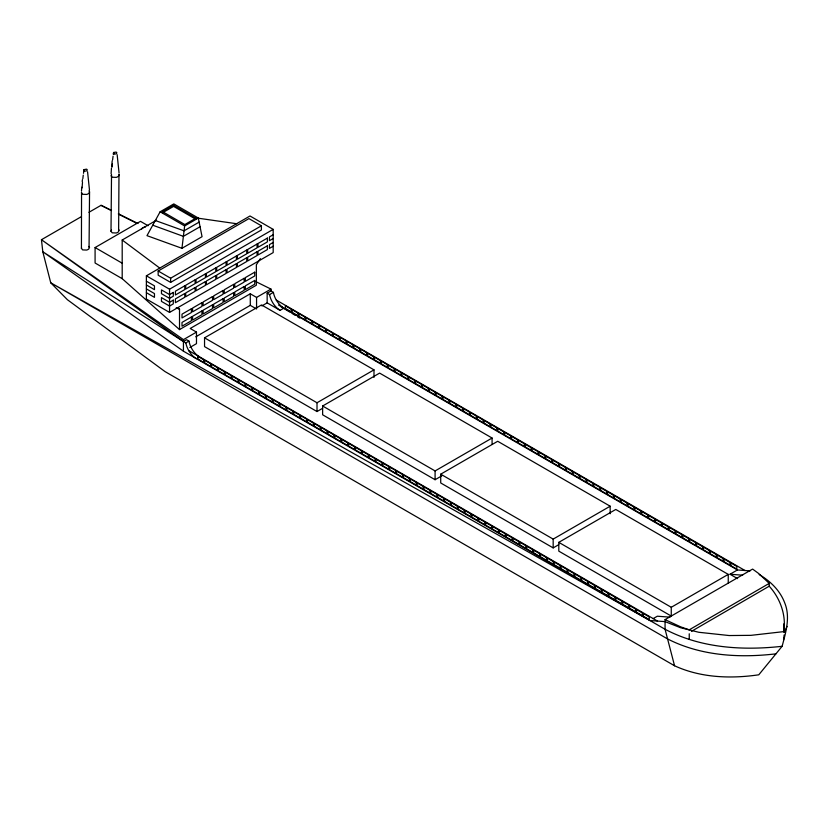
<?xml version="1.0" encoding="UTF-8"?>
<svg xmlns="http://www.w3.org/2000/svg" width="829" height="829" viewBox="0 0 829 829"><rect width="100%" height="100%" fill="white"/><g stroke="black" fill="none" stroke-linecap="round" stroke-linejoin="round"><path stroke-width="1.24" d="M81.511 190.929L81.729 187.199M111.086 173.852L111.449 168.256M81.18 216.773L41.45 239.716L42.807 251.767L50.745 282.803L67.418 299.725L164.992 371.568L674.557 665.77C700.723 677.842 730.65 678.899 758.773 674.806L782.11 646.299C785.913 632.081 790.607 616.817 784.555 602.455C779.902 590.372 770.182 580.963 759.157 574.528M82.216 181.582L82.413 179.717M783.695 631.885C786.472 615.419 780.296 598.414 769.219 586.186L769.219 583.388L758.763 573.575L752.608 569.077L665.065 619.626L665.065 629.263L674.557 665.77M783.55 639.988L784.13 634.973M111.988 162.639L112.216 160.764M181.955 248.306L184.639 225.944L198.307 218.048L202.058 236.69L181.955 248.306L146.982 235.654L160.132 211.789L173.81 203.903L198.307 218.048M88.983 190.794L89.553 191.882L89.045 248.71A5.223 3.015 0 0 1 86.599 250.057L82.662 249.902L81.429 248.41L81.553 192.183M89.553 191.882L89.045 193.095A5.223 3.015 0 0 1 86.599 194.442L82.662 194.287L81.429 192.794M81.429 248.41L81.553 247.798M118.982 174.225L118.62 231.633A5.223 3.015 0 0 1 116.174 232.98L112.236 232.825L111.003 231.332L111.521 174.515M119.138 174.805L118.62 176.017A5.223 3.015 0 0 1 116.174 177.375L112.236 177.219L111.003 175.717M111.003 231.332L111.521 230.12M141.386 229.25L142.712 227.685L145.417 226.918M787.053 626.392L784.742 631.511L750.95 635.346L729.178 635.542L698.857 632.289L680.847 627.822L665.065 621.626L649.895 620.506L50.745 282.803L667.583 638.931C700.743 655.936 739.478 658.133 775.923 653.843M260.379 258.596L256.358 264.783L256.358 285.217L179.52 329.59L122.195 278.668L95.086 263.011L95.086 247.55L140.474 221.343L148.07 225.726M84.05 169.634L83.791 170.587A1.368 0.788 0 0 0 84.631 171.106L85.978 171.054A2.28 1.316 0 0 0 87.045 170.463L87.2 169.676A1.368 0.788 0 0 0 86.361 169.168L84.05 169.634A273.311 216.473 23.4 0 0 83.501 173.292M113.635 152.557L113.366 153.51A1.368 0.788 0 0 0 114.205 154.028L115.552 153.976A2.28 1.316 0 0 0 116.62 153.386L116.775 152.609A1.368 0.788 0 0 0 115.936 152.09L113.635 152.557A273.446 216.576 23.4 0 0 113.335 154.401M769.219 583.388L689.241 629.833L680.64 626.828L665.065 619.626M691.469 631.346L769.219 586.186M88.91 212.317L101.055 205.312L111.459 210.442M162.536 211.664L173.593 205.291L195.903 218.172L195.903 219.27L173.593 206.39L162.536 212.773L162.536 211.664L184.857 224.555L195.903 218.172M122.195 278.668L122.195 240.006L156.515 220.193M199.126 222.12L184.048 230.825L155.324 220.514M200.058 226.731L183.385 236.348L152.743 225.208M146.381 275.819L250.006 215.986L273.187 229.374L273.187 252.586L169.551 312.419L146.381 299.031L146.381 275.819L169.551 289.207L273.187 229.374M158.163 271.01L248.938 218.607L261.404 225.799L261.404 229.985L170.629 282.399L158.163 275.207L158.163 271.01L170.629 278.212L261.404 225.799M273.187 234.742L269.456 236.907L269.456 240.679L273.187 238.524M273.187 242.451L269.456 244.607L269.456 248.389L273.187 246.234M270.979 290.979L273.383 292.368A15.295 8.829 60 0 0 283.922 308.129L280.098 310.336L267.156 302.865L267.156 293.186L270.979 290.979L270.979 289.093L256.565 297.414L250.285 293.787L190.204 328.481L196.483 332.108L196.483 343.662L189.862 347.486M782.11 646.299C742.68 650.713 700.712 648.133 665.065 629.263L183.437 351.195L183.437 339.641L196.483 332.108M195.768 336.823L250.285 305.352L256.565 308.979L256.565 297.414M183.437 351.195L42.807 251.767L183.437 341.517L185.841 342.905L188.96 341.113A15.295 8.829 60 0 0 199.499 356.874L197.416 358.076M267.156 293.186L269.56 294.575L273.383 292.368M322.595 408.324L317.01 411.547L204.545 346.615L204.545 337.828L261.529 304.927L373.993 369.858L373.993 377.392M261.86 305.922L267.156 302.865M204.545 337.828L317.01 402.759L373.993 369.858M441.795 475.846L435.09 479.722L322.626 414.79L322.626 406.003L379.62 373.102L492.084 438.033L492.084 444.313M322.626 406.003L435.09 470.934L492.084 438.033M558.767 544.674L553.171 547.896L440.717 482.965L440.717 474.178L497.701 441.277L610.165 506.208L610.165 513.742M440.717 474.178L553.171 539.109L610.165 506.208M558.798 542.353L671.262 607.284L671.262 616.071L558.798 551.14L558.798 542.353L615.781 509.452L728.245 574.383L728.245 583.17M671.262 607.284L728.245 574.383M653.076 618.662L657.324 616.216L669.967 617.149M737.592 578.632L730.007 574.248L737.437 569.958L750.079 570.891M730.007 574.248L742.649 575.181M196.991 218.027L236.617 223.726M176.173 307.849L179.52 309.144L179.52 329.59M118.392 213.861L138.039 223.55M255.954 281.684L270.979 289.093M101.055 205.312L111.459 210.556M118.392 214.048L136.889 223.374M160.132 211.789L184.639 225.944M276.285 300.077L745.022 570.518M278.534 305.02L737.437 569.958M95.086 247.55L122.195 263.197M146.381 281.197L154.463 285.87L154.463 289.642L146.381 284.979M146.381 288.896L154.463 293.57L154.463 297.352L146.381 292.678M177.292 307.86L179.52 309.144M188.96 341.113L186.556 339.714L183.437 341.517L41.45 239.716L183.437 339.641M188.743 350.615L657.48 621.066M197.343 355.62L199.499 356.874M280.948 306.689L289.798 312.056M292.015 313.403L295.342 315.414M297.549 316.751L299.766 318.098M122.195 240.006L159.769 268.088M88.983 246.41L89.553 247.498M118.982 229.84L119.138 230.421M117.148 154.671L119.055 172.96M87.563 171.748L89.48 190.038M783.83 623.833L784.275 632.475M689.241 633.781L689.241 639.48M553.171 539.109L553.171 547.896M435.09 470.934L435.09 479.722M317.01 402.759L317.01 411.547M250.285 293.787L250.285 305.352M173.593 205.291L173.593 206.39M170.629 278.212L170.629 282.399M169.551 289.207L169.551 312.419M196.38 358.677A15.295 8.829 60 0 1 185.841 342.905M280.098 310.336A15.295 8.829 60 0 1 269.56 294.575M112.62 159.842A273.446 216.576 23.4 0 1 113.076 156.215M112.236 163.489A273.187 216.379 23.4 0 0 111.925 167.147A271.808 217.167 20 0 1 112.247 163.468M113.77 154.08A280.171 98.309 74.6 0 1 113.884 152.381M82.112 187.903A273.311 216.473 23.4 0 1 82.496 182.39M82.838 178.743A273.311 216.473 23.4 0 1 83.263 175.106M173.292 292.419L169.551 294.575L161.468 289.912L161.468 293.694L169.551 298.357L173.292 296.202L173.292 292.419M184.784 285.787L175.396 291.207L175.396 294.989L184.784 289.57L184.784 285.787M195.105 279.829L185.727 285.249L185.727 289.02L195.105 283.601L195.105 279.829M205.437 273.86L196.048 279.28L196.048 283.062L205.437 277.642L205.437 273.86M215.768 267.902L206.38 273.321L206.38 277.104L215.768 271.684L215.768 267.902M226.089 261.943L216.711 267.352L216.711 271.135L226.089 265.715L226.089 261.943M236.42 255.974L227.032 261.394L227.032 265.176L236.42 259.757L236.42 255.974M246.741 250.016L237.363 255.436L237.363 259.208L246.741 253.798L246.741 250.016M257.073 244.047L247.684 249.467L247.684 253.249L257.073 247.83L257.073 244.047M267.404 238.089L258.016 243.508L258.016 247.291L267.404 241.871L267.404 238.089M173.292 300.129L169.551 302.284L161.468 297.611L161.468 301.393L169.551 306.067L173.292 303.901L173.292 300.129M184.784 293.487L175.396 298.906L175.396 302.689L184.784 297.269L184.784 293.487M195.105 287.528L185.727 292.948L185.727 296.73L195.105 291.311L195.105 287.528M205.437 281.57L196.048 286.979L196.048 290.761L205.437 285.342L205.437 281.57M215.768 275.601L206.38 281.021L206.38 284.803L215.768 279.383L215.768 275.601M226.089 269.643L216.711 275.062L216.711 278.834L226.089 273.425L226.089 269.643M236.42 263.684L227.032 269.093L227.032 272.876L236.42 267.456L236.42 263.684M246.741 257.715L237.363 263.135L237.363 266.917L246.741 261.498L246.741 257.715M257.073 251.757L247.684 257.177L247.684 260.948L257.073 255.539L257.073 251.757M267.404 245.788L258.016 251.208L258.016 254.99L267.404 249.57L267.404 245.788M191.395 308.751L182.007 314.16L182.007 317.942L191.395 312.523L191.395 308.751M201.944 302.647L192.566 308.067L192.566 311.849L201.944 306.429L201.944 302.647M212.504 296.554L203.115 301.974L203.115 305.756L212.504 300.336L212.504 296.554M223.063 290.461L213.675 295.88L213.675 299.663L223.063 294.243L223.063 290.461M233.612 284.368L224.234 289.787L224.234 293.57L233.612 288.15L233.612 284.368M244.172 278.275L234.783 283.694L234.783 287.466L244.172 282.057L244.172 278.275M254.731 272.181L245.343 277.601L245.343 281.373L254.731 275.953L254.731 272.181M191.395 316.999L182.007 322.419L182.007 326.201L191.395 320.782L191.395 316.999M201.944 310.906L192.566 316.326L192.566 320.108L201.944 314.688L201.944 310.906M212.504 304.813L203.115 310.233L203.115 314.004L212.504 308.595L212.504 304.813M223.063 298.72L213.675 304.139L213.675 307.911L223.063 302.492L223.063 298.72M233.612 292.627L224.234 298.036L224.234 301.818L233.612 296.399L233.612 292.627M244.172 286.523L234.783 291.943L234.783 295.725L244.172 290.305L244.172 286.523M254.731 280.43L245.343 285.85L245.343 289.632L254.731 284.212L254.731 280.43M291.331 309.217L285.383 305.787L285.383 308.461L291.331 311.891L291.331 309.217M298.191 313.175L292.243 309.735L292.243 312.419L298.191 315.849L298.191 313.175M305.041 317.124L299.093 313.694L299.093 316.377L305.041 319.807L305.041 317.124M311.891 321.082L305.953 317.652L305.953 320.326L311.891 323.766L311.891 321.082M318.75 325.041L312.802 321.611L312.802 324.284L318.75 327.714L318.75 325.041M325.6 328.999L319.662 325.569L319.662 328.243L325.6 331.673L325.6 328.999M332.46 332.957L326.512 329.527L326.512 332.201L332.46 335.631L332.46 332.957M339.31 336.916L333.362 333.486L333.362 336.159L339.31 339.589L339.31 336.916M346.159 340.874L340.222 337.434L340.222 340.118L346.159 343.548L346.159 340.874M353.019 344.823L347.071 341.393L347.071 344.076L353.019 347.506L353.019 344.823M359.869 348.781L353.931 345.351L353.931 348.025L359.869 351.465L359.869 348.781M366.729 352.739L360.781 349.31L360.781 351.983L366.729 355.413L366.729 352.739M373.578 356.698L367.63 353.268L367.63 355.942L373.578 359.371L373.578 356.698M380.428 360.656L374.49 357.226L374.49 359.9L380.428 363.33L380.428 360.656M387.288 364.615L381.34 361.185L381.34 363.858L387.288 367.288L387.288 364.615M394.138 368.573L388.2 365.133L388.2 367.817L394.138 371.247L394.138 368.573M400.998 372.532L395.05 369.092L395.05 371.775L400.998 375.205L400.998 372.532M407.847 376.48L401.899 373.05L401.899 375.724L407.847 379.164L407.847 376.48M414.707 380.438L408.759 377.008L408.759 379.682L414.707 383.122L414.707 380.438M421.557 384.397L415.609 380.967L415.609 383.64L421.557 387.07L421.557 384.397M428.406 388.355L422.469 384.925L422.469 387.599L428.406 391.029L428.406 388.355M435.266 392.314L429.318 388.884L429.318 391.557L435.266 394.987L435.266 392.314M442.116 396.272L436.168 392.832L436.168 395.516L442.116 398.946L442.116 396.272M448.976 400.231L443.028 396.79L443.028 399.474L448.976 402.904L448.976 400.231M455.826 404.179L449.878 400.749L449.878 403.422L455.826 406.863L455.826 404.179M462.675 408.137L456.738 404.707L456.738 407.381L462.675 410.821L462.675 408.137M469.535 412.096L463.587 408.666L463.587 411.339L469.535 414.769L469.535 412.096M476.385 416.054L470.437 412.624L470.437 415.298L476.385 418.728L476.385 416.054M483.245 420.013L477.297 416.583L477.297 419.256L483.245 422.686L483.245 420.013M490.094 423.971L484.146 420.531L484.146 423.215L490.094 426.645L490.094 423.971M496.944 427.93L491.006 424.489L491.006 427.173L496.944 430.603L496.944 427.93M503.804 431.878L497.856 428.448L497.856 431.121L503.804 434.562L503.804 431.878M510.654 435.836L504.716 432.406L504.716 435.08L510.654 438.52L510.654 435.836M517.514 439.795L511.566 436.365L511.566 439.038L517.514 442.468L517.514 439.795M524.363 443.753L518.415 440.323L518.415 442.997L524.363 446.427L524.363 443.753M531.213 447.712L525.275 444.282L525.275 446.955L531.213 450.385L531.213 447.712M538.073 451.67L532.125 448.23L532.125 450.914L538.073 454.344L538.073 451.67M544.922 455.629L538.985 452.188L538.985 454.872L544.922 458.302L544.922 455.629M551.782 459.577L545.834 456.147L545.834 458.82L551.782 462.261L551.782 459.577M558.632 463.535L552.684 460.105L552.684 462.779L558.632 466.219L558.632 463.535M565.482 467.494L559.544 464.064L559.544 466.737L565.482 470.167L565.482 467.494M572.342 471.452L566.394 468.022L566.394 470.696L572.342 474.126L572.342 471.452M579.191 475.411L573.254 471.981L573.254 474.654L579.191 478.084L579.191 475.411M586.051 479.369L580.103 475.929L580.103 478.613L586.051 482.043L586.051 479.369M592.901 483.328L586.953 479.887L586.953 482.571L592.901 486.001L592.901 483.328M599.761 487.276L593.813 483.846L593.813 486.53L599.761 489.96L599.761 487.276M606.61 491.234L600.662 487.804L600.662 490.478L606.61 493.918L606.61 491.234M613.46 495.193L607.522 491.763L607.522 494.436L613.46 497.866L613.46 495.193M620.32 499.151L614.372 495.721L614.372 498.395L620.32 501.825L620.32 499.151M627.17 503.11L621.222 499.68L621.222 502.353L627.17 505.783L627.17 503.11M634.03 507.068L628.081 503.638L628.081 506.312L634.03 509.742L634.03 507.068M640.879 511.027L634.931 507.586L634.931 510.27L640.879 513.7L640.879 511.027M647.729 514.975L641.791 511.545L641.791 514.229L647.729 517.659L647.729 514.975M654.589 518.933L648.641 515.503L648.641 518.177L654.589 521.617L654.589 518.933M661.438 522.892L655.49 519.462L655.49 522.135L661.438 525.565L661.438 522.892M668.298 526.85L662.35 523.42L662.35 526.094L668.298 529.524L668.298 526.85M675.148 530.809L669.2 527.379L669.2 530.052L675.148 533.482L675.148 530.809M681.998 534.767L676.06 531.337L676.06 534.011L681.998 537.441L681.998 534.767M688.858 538.726L682.909 535.285L682.909 537.969L688.858 541.399L688.858 538.726M695.707 542.674L689.769 539.244L689.769 541.928L695.707 545.358L695.707 542.674M702.567 546.632L696.619 543.202L696.619 545.876L702.567 549.316L702.567 546.632M709.417 550.591L703.469 547.161L703.469 549.834L709.417 553.275L709.417 550.591M716.266 554.549L710.329 551.119L710.329 553.793L716.266 557.223L716.266 554.549M723.126 558.508L717.178 555.078L717.178 557.751L723.126 561.181L723.126 558.508M729.976 562.466L724.038 559.036L724.038 561.71L729.976 565.14L729.976 562.466M736.836 566.425L730.888 562.984L730.888 565.668L736.836 569.098L736.836 566.425M203.789 359.755L197.841 356.325L197.841 358.998L203.789 362.428L203.789 359.755M210.649 363.713L204.701 360.283L204.701 362.957L210.649 366.387L210.649 363.713M217.499 367.672L211.55 364.242L211.55 366.915L217.499 370.345L217.499 367.672M224.348 371.63L218.41 368.2L218.41 370.874L224.348 374.304L224.348 371.63M231.208 375.589L225.26 372.148L225.26 374.832L231.208 378.262L231.208 375.589M238.058 379.537L232.11 376.107L232.11 378.791L238.058 382.221L238.058 379.537M244.918 383.495L238.97 380.065L238.97 382.739L244.918 386.179L244.918 383.495M251.767 387.454L245.819 384.024L245.819 386.697L251.767 390.127L251.767 387.454M258.617 391.412L252.679 387.982L252.679 390.656L258.617 394.086L258.617 391.412M265.477 395.371L259.529 391.941L259.529 394.614L265.477 398.044L265.477 395.371M272.327 399.329L266.389 395.899L266.389 398.573L272.327 402.003L272.327 399.329M279.186 403.288L273.238 399.847L273.238 402.531L279.186 405.961L279.186 403.288M286.036 407.246L280.088 403.806L280.088 406.49L286.036 409.92L286.036 407.246M292.886 411.194L286.948 407.764L286.948 410.438L292.886 413.878L292.886 411.194M299.746 415.153L293.798 411.723L293.798 414.396L299.746 417.837L299.746 415.153M306.595 419.111L300.658 415.681L300.658 418.355L306.595 421.785L306.595 419.111M313.455 423.07L307.507 419.64L307.507 422.313L313.455 425.743L313.455 423.07M320.305 427.028L314.357 423.598L314.357 426.272L320.305 429.702L320.305 427.028M327.154 430.987L321.217 427.546L321.217 430.23L327.154 433.66L327.154 430.987M334.014 434.945L328.066 431.505L328.066 434.189L334.014 437.619L334.014 434.945M340.864 438.893L334.926 435.463L334.926 438.137L340.864 441.577L340.864 438.893M347.724 442.852L341.776 439.422L341.776 442.095L347.724 445.536L347.724 442.852M354.574 446.81L348.626 443.38L348.626 446.054L354.574 449.484L354.574 446.81M361.434 450.769L355.486 447.339L355.486 450.012L361.434 453.442L361.434 450.769M368.283 454.727L362.335 451.297L362.335 453.971L368.283 457.401L368.283 454.727M375.133 458.686L369.195 455.245L369.195 457.929L375.133 461.359L375.133 458.686M381.993 462.644L376.045 459.204L376.045 461.888L381.993 465.318L381.993 462.644M388.842 466.592L382.894 463.162L382.894 465.836L388.842 469.276L388.842 466.592M395.702 470.551L389.754 467.121L389.754 469.794L395.702 473.235L395.702 470.551M402.552 474.509L396.604 471.079L396.604 473.753L402.552 477.183L402.552 474.509M409.402 478.468L403.464 475.038L403.464 477.711L409.402 481.141L409.402 478.468M416.262 482.426L410.314 478.996L410.314 481.67L416.262 485.1L416.262 482.426M423.111 486.385L417.163 482.944L417.163 485.628L423.111 489.058L423.111 486.385M429.971 490.343L424.023 486.903L424.023 489.587L429.971 493.017L429.971 490.343M436.821 494.291L430.873 490.861L430.873 493.535L436.821 496.975L436.821 494.291M443.67 498.25L437.733 494.82L437.733 497.493L443.67 500.934L443.67 498.25M450.53 502.208L444.582 498.778L444.582 501.452L450.53 504.882L450.53 502.208M457.38 506.167L451.442 502.737L451.442 505.41L457.38 508.84L457.38 506.167M464.24 510.125L458.292 506.695L458.292 509.369L464.24 512.799L464.24 510.125M471.09 514.084L465.142 510.643L465.142 513.327L471.09 516.757L471.09 514.084M477.939 518.042L472.002 514.602L472.002 517.286L477.939 520.716L477.939 518.042M484.799 521.99L478.851 518.56L478.851 521.234L484.799 524.674L484.799 521.99M491.649 525.949L485.711 522.519L485.711 525.192L491.649 528.633L491.649 525.949M498.509 529.907L492.561 526.477L492.561 529.151L498.509 532.581L498.509 529.907M505.358 533.866L499.41 530.436L499.41 533.109L505.358 536.539L505.358 533.866M512.208 537.824L506.27 534.394L506.27 537.068L512.208 540.498L512.208 537.824M519.068 541.783L513.12 538.353L513.12 541.026L519.068 544.456L519.068 541.783M525.918 545.741L519.98 542.301L519.98 544.985L525.918 548.415L525.918 545.741M532.778 549.689L526.829 546.259L526.829 548.943L532.778 552.373L532.778 549.689M539.627 553.648L533.679 550.218L533.679 552.891L539.627 556.332L539.627 553.648M546.487 557.606L540.539 554.176L540.539 556.85L546.487 560.28L546.487 557.606M553.337 561.565L547.389 558.135L547.389 560.808L553.337 564.238L553.337 561.565M560.186 565.523L554.249 562.093L554.249 564.767L560.186 568.197L560.186 565.523M567.046 569.482L561.098 566.052L561.098 568.725L567.046 572.155L567.046 569.482M573.896 573.44L567.948 570L567.948 572.684L573.896 576.114L573.896 573.44M580.756 577.388L574.808 573.958L574.808 576.642L580.756 580.072L580.756 577.388M587.606 581.347L581.657 577.917L581.657 580.59L587.606 584.03L587.606 581.347M594.455 585.305L588.517 581.875L588.517 584.549L594.455 587.979L594.455 585.305M601.315 589.264L595.367 585.834L595.367 588.507L601.315 591.937L601.315 589.264M608.165 593.222L602.217 589.792L602.217 592.466L608.165 595.896L608.165 593.222M615.025 597.181L609.077 593.751L609.077 596.424L615.025 599.854L615.025 597.181M621.874 601.139L615.926 597.699L615.926 600.383L621.874 603.813L621.874 601.139M628.724 605.097L622.786 601.657L622.786 604.341L628.724 607.771L628.724 605.097M635.584 609.046L629.636 605.616L629.636 608.289L635.584 611.729L635.584 609.046M642.434 613.004L636.496 609.574L636.496 612.248L642.434 615.688L642.434 613.004M649.294 616.963L643.345 613.533L643.345 616.206L649.294 619.636L649.294 616.963"/></g></svg>
